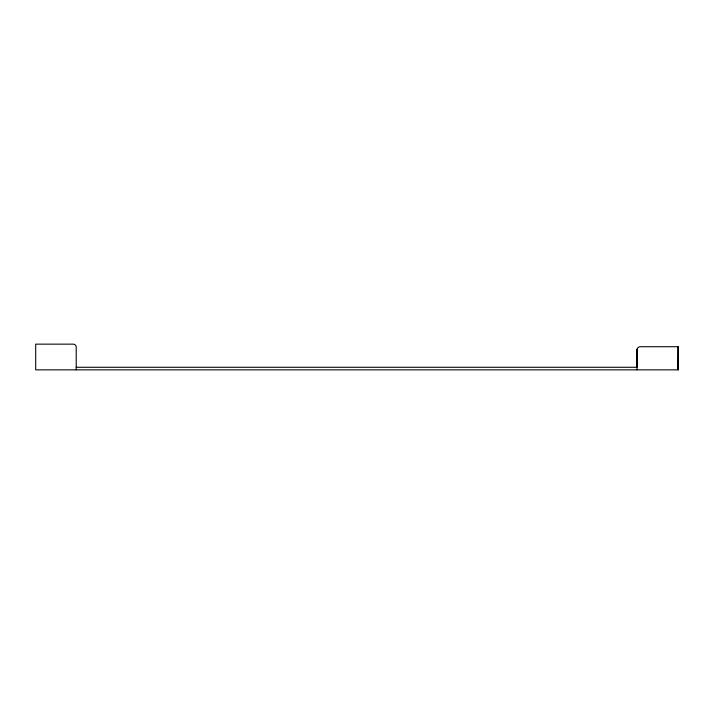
<?xml version="1.0" encoding="UTF-8"?>
<svg xmlns="http://www.w3.org/2000/svg" width="714" height="714" viewBox="0 0 714 714"><rect width="100%" height="100%" fill="white"/><g stroke="black" fill="none" stroke-linecap="round" stroke-linejoin="round"><path stroke-width="1.07" d="M636.995 369.852L636.897 350.163A3.445 3.445 0 0 1 640.342 346.718L678.3 346.718L678.121 369.852L678.121 346.718M76.219 367.282L636.995 367.282L637.022 349.271M678.3 346.718L678.3 369.852L35.7 369.852L35.7 344.148L73.247 344.148A2.981 2.981 0 0 1 76.219 347.129L76.219 369.852"/></g></svg>
